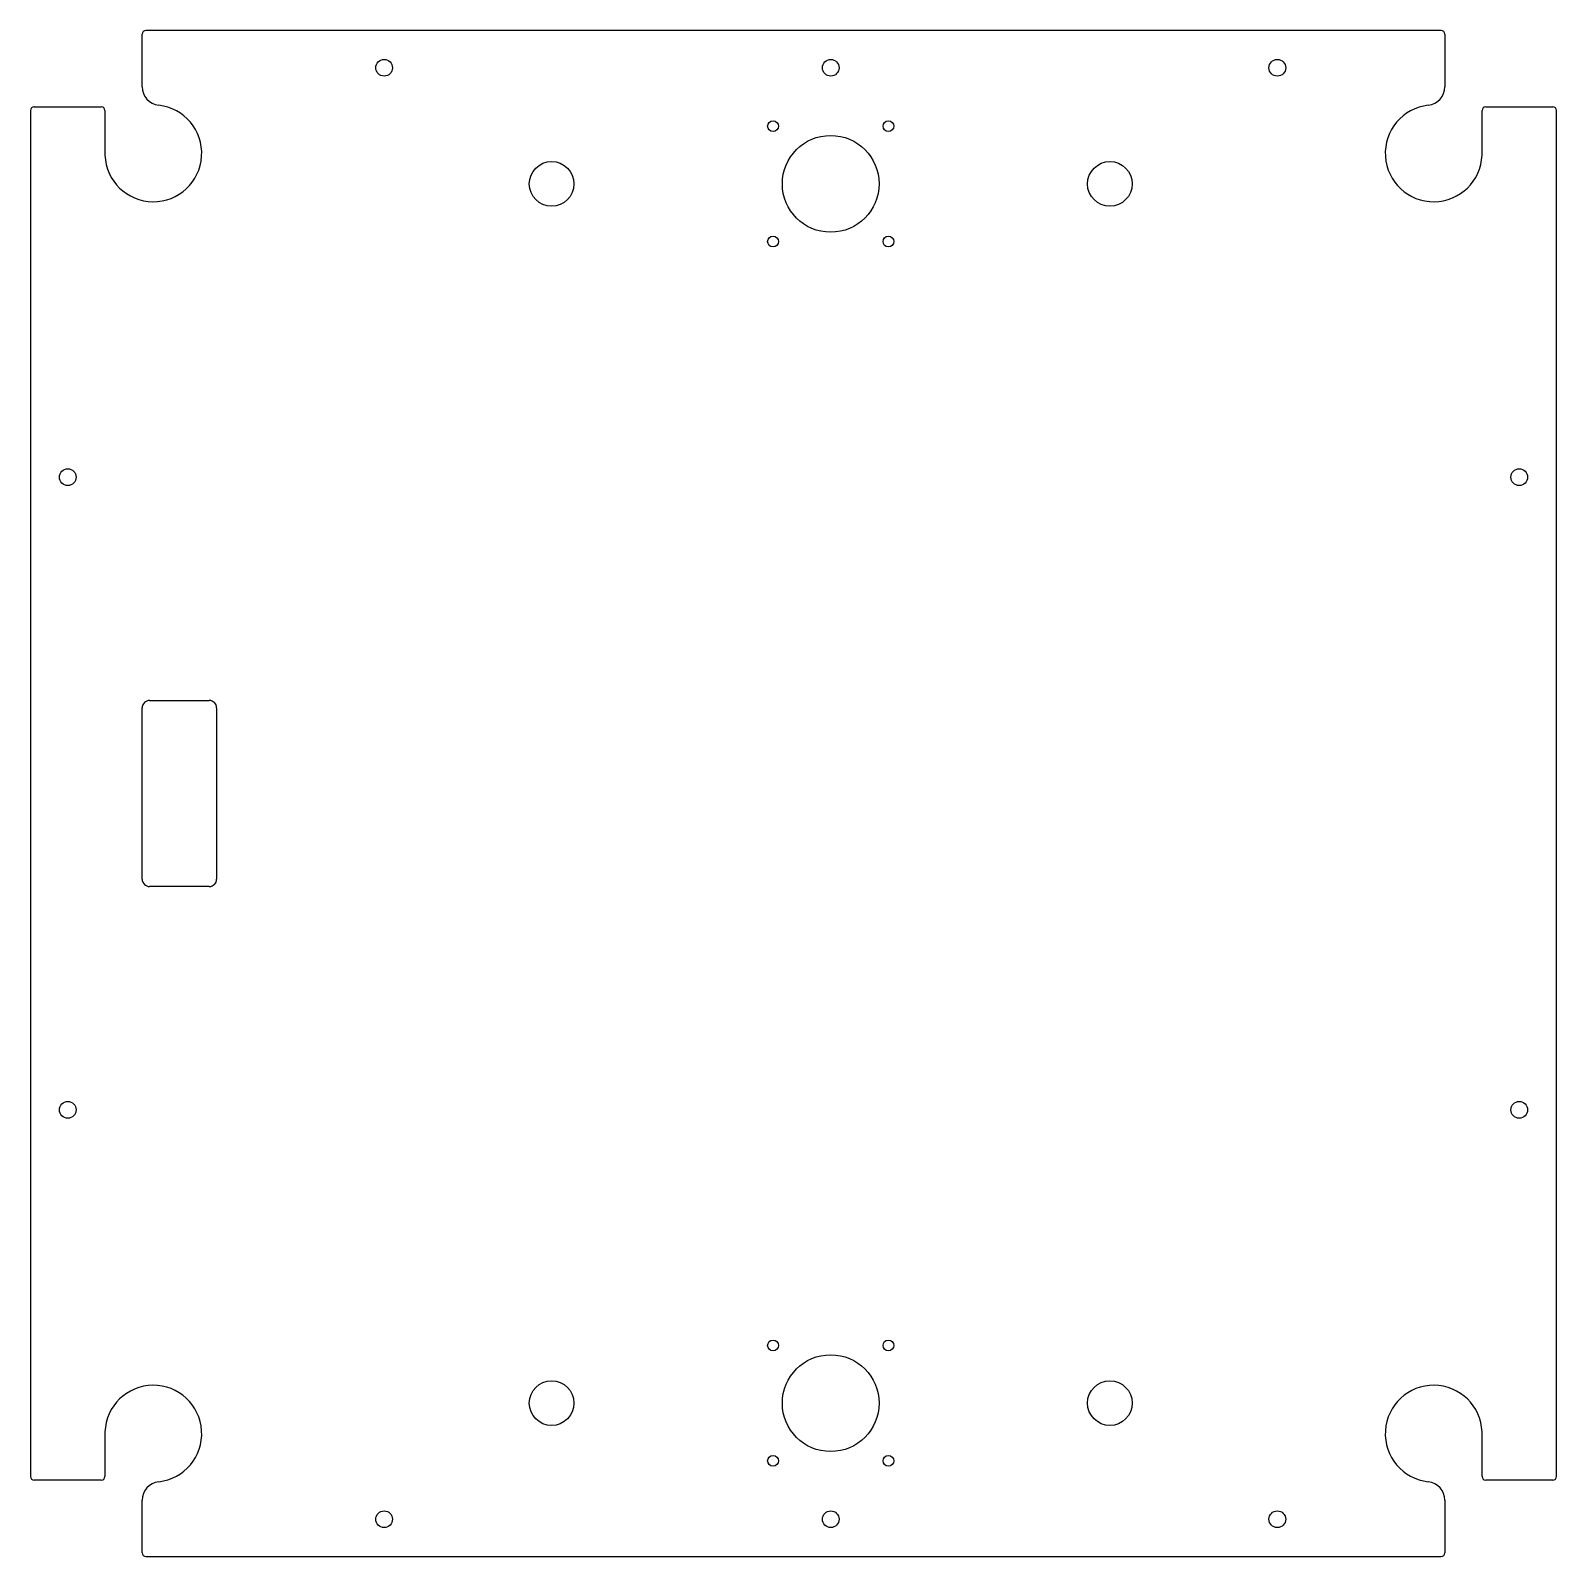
# Model space of a CAD drawing. Header units: millimetres. Extents: x -205 to 205, y -205 to 205.
import ezdxf

# ---------------------------------------------------------------- set-up
doc = ezdxf.new("R2010")
doc.units = ezdxf.units.MM

msp = doc.modelspace()

# ---------------------------------------------------------------- linework, layer by layer
at = {"color": 7, "linetype": 'Continuous', "lineweight": 25}
for p, q in [((174, 205), (-174, 205)), ((-175, 189.89), (-175, 204)), ((175, 204), (175, 189.89)), ((-204, 184.5), (-186, 184.5)), ((186, 184.5), (204, 184.5)), ((-205, 183.5), (-205, -183.5)), ((-185, 183.5), (-185, 171.5)), ((185, 171.5), (185, 183.5)), ((205, -183.5), (205, 183.5)), ((-185, 171.5), (-184.99, 171.5)), ((184.99, 171.5), (185, 171.5)), ((-173, 25), (-157, 25)), ((-175, -23), (-175, 23)), ((-155, 23), (-155, -23)), ((-157, -25), (-173, -25)), ((-184.99, -171.5), (-185, -171.5)), ((-185, -171.5), (-185, -183.5)), ((185, -171.5), (184.99, -171.5)), ((185, -183.5), (185, -171.5)), ((-186, -184.5), (-204, -184.5)), ((204, -184.5), (186, -184.5)), ((-175, -204), (-175, -189.89)), ((175, -189.89), (175, -204)), ((-174, -205), (174, -205))]:
    msp.add_line(p, q, dxfattribs=at)
for centre, radius in [((-110, 195), 2.25), ((10, 195), 2.25), ((130, 194.99), 2.25), ((-5.5, 179.3), 1.45), ((25.5, 179.3), 1.45), ((10, 163.8), 13), ((-65, 163.8), 6), ((85, 163.8), 6), ((-5.5, 148.3), 1.45), ((25.5, 148.3), 1.45), ((-195, 85), 2.25), ((195, 85), 2.25), ((-195, -85), 2.25), ((195, -85), 2.25), ((-5.5, -148.3), 1.45), ((25.5, -148.3), 1.45), ((10, -163.8), 13), ((-65, -163.8), 6), ((85, -163.8), 6), ((-5.5, -179.3), 1.45), ((25.5, -179.3), 1.45), ((-110, -195), 2.25), ((10, -195), 2.25), ((130, -195), 2.25)]:
    msp.add_circle(centre, radius, dxfattribs=at)
for centre, radius, start, end in [((-174, 204), 1, 90, 180), ((174, 204), 1, 0, 90), ((-170, 189.89), 5, 180, 263.6206), ((170, 189.89), 5, 276.3794, 0), ((-204, 183.5), 1, 90, 180), ((-186, 183.5), 1, 0, 90), ((-172, 172), 13, 182.2042, 83.6206), ((172, 172), 13, 96.3794, 357.7958), ((186, 183.5), 1, 90, 180), ((204, 183.5), 1, 0, 90), ((-173, 23), 2, 90, 180), ((-157, 23), 2, 0, 90), ((-173, -23), 2, 180, 270), ((-157, -23), 2, 270, 0), ((-172, -172), 13, 276.3794, 177.7958), ((172, -172), 13, 2.2042, 263.6206), ((-204, -183.5), 1, 180, 270), ((-186, -183.5), 1, 270, 0), ((186, -183.5), 1, 180, 270), ((204, -183.5), 1, 270, 0), ((-170, -189.89), 5, 96.3794, 180), ((170, -189.89), 5, 0, 83.6206), ((-174, -204), 1, 180, 270), ((174, -204), 1, 270, 0)]:
    msp.add_arc(centre, radius, start, end, dxfattribs=at)

doc.saveas('drawing.dxf')
